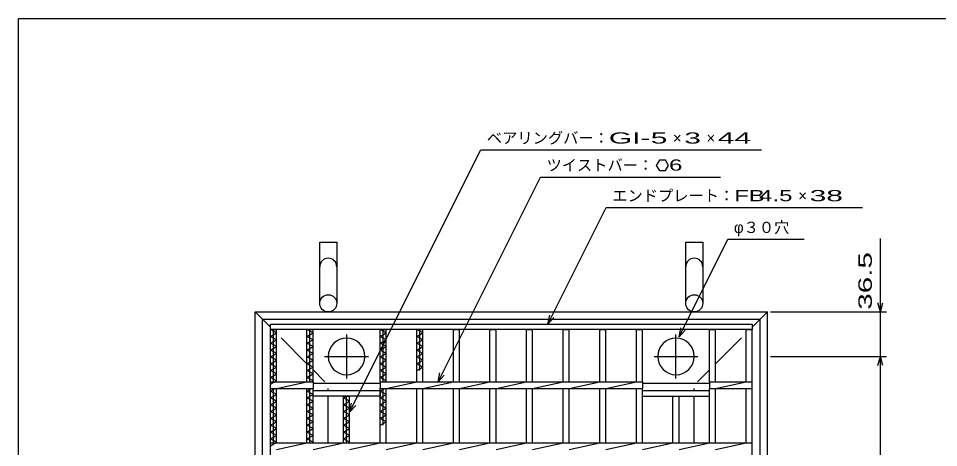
# Model space of a CAD drawing. Units: millimetres, scale not verified. Extents: x -910 to 866, y -641 to 527.
# Drawn here: x -864 to -110, y 175 to 527 of the extents above; entities that cross this region are included whole.
import ezdxf
from ezdxf.enums import TextEntityAlignment as Align

# ---------------------------------------------------------------- set-up
doc = ezdxf.new("R2010")
doc.units = ezdxf.units.MM
doc.header["$LTSCALE"] = 5
doc.linetypes.add('CHAIN', pattern=[18.5, 12, -1.5, 3.5, -1.5])
doc.linetypes.add('DASHED', pattern=[7.5, 6, -1.5])
for name, color, linetype, lineweight in [('0_2', 150, 'Continuous', 25), ('16', 3, 'Continuous', 25), ('19', 6, 'Continuous', 25), ('22', 4, 'Continuous', 25)]:
    doc.layers.add(name, color=color, linetype=linetype, lineweight=lineweight)
doc.styles.add('ベクトル', font='')
doc.styles.get('ベクトル').set_extended_font_data('ベクトル')

msp = doc.modelspace()

# ---------------------------------------------------------------- linework, layer by layer
at = {"layer": '0_2'}
for p, q in [((-864.5, -573.25), (-864.5, 526.75)), ((-864.5, 526.75), (865.5, 526.75))]:
    msp.add_line(p, q, dxfattribs=at)
at = {"layer": '16'}
for p, q in [((-658, 276.25), (-263, 276.25)), ((-658, 271.75), (-658, 276.25)), ((-263, 271.75), (-658, 271.75)), ((-658, -119.25), (-658, 271.75)), ((-658, 271.75), (-653, 271.75)), ((-653, 268.95), (-658, 271.75)), ((-655.5, 229), (-655.5, 271.75)), ((-653, 229), (-653, 271.75)), ((-628, 229), (-628, 271.75)), ((-628, 271.75), (-623, 271.75)), ((-623, 268.95), (-628, 271.75)), ((-625.5, 229), (-625.5, 271.75)), ((-623, 229), (-623, 271.75)), ((-568, 229), (-568, 271.75)), ((-568, 271.75), (-563, 271.75)), ((-563, 268.95), (-568, 271.75)), ((-565.5, 229), (-565.5, 271.75)), ((-563, 229), (-563, 271.75)), ((-538, 229), (-538, 271.75)), ((-538, 271.75), (-533, 271.75)), ((-533, 268.95), (-538, 271.75)), ((-535.5, 238.15), (-535.5, 271.75)), ((-533, 229), (-533, 271.75)), ((-508, 229), (-508, 271.75)), ((-508, 271.75), (-503, 271.75)), ((-503, 229), (-503, 271.75)), ((-478, 229), (-478, 271.75)), ((-478, 271.75), (-473, 271.75)), ((-473, 229), (-473, 271.75)), ((-448, 229), (-448, 271.75)), ((-448, 271.75), (-443, 271.75)), ((-443, 229), (-443, 271.75)), ((-418, 229), (-418, 271.75)), ((-418, 271.75), (-413, 271.75)), ((-413, 229), (-413, 271.75)), ((-388, 229), (-388, 271.75)), ((-388, 271.75), (-383, 271.75)), ((-383, 229), (-383, 271.75)), ((-358, 229), (-358, 271.75)), ((-358, 271.75), (-353, 271.75)), ((-353, 229), (-353, 271.75)), ((-298, 229), (-298, 271.75)), ((-298, 271.75), (-293, 271.75)), ((-293, 229), (-293, 271.75)), ((-268, 229), (-268, 271.75)), ((-268, 271.75), (-263, 271.75)), ((-263, 276.25), (-263, 271.75)), ((-263, -119.25), (-263, 271.75)), ((-658, 266.15), (-653, 268.95)), ((-653, 263.35), (-658, 266.15)), ((-628, 266.15), (-623, 268.95)), ((-623, 263.35), (-628, 266.15)), ((-568, 266.15), (-563, 268.95)), ((-563, 263.35), (-568, 266.15)), ((-538, 266.15), (-533, 268.95)), ((-533, 263.35), (-538, 266.15)), ((-658, 260.55), (-653, 263.35)), ((-653, 257.75), (-658, 260.55)), ((-658, 254.95), (-653, 257.75)), ((-628, 260.55), (-623, 263.35)), ((-623, 257.75), (-628, 260.55)), ((-628, 254.95), (-623, 257.75)), ((-568, 260.55), (-563, 263.35)), ((-563, 257.75), (-568, 260.55)), ((-568, 254.95), (-563, 257.75)), ((-538, 260.55), (-533, 263.35)), ((-533, 257.75), (-538, 260.55)), ((-538, 254.95), (-533, 257.75)), ((-653, 252.15), (-658, 254.95)), ((-658, 249.35), (-653, 252.15)), ((-653, 246.55), (-658, 249.35)), ((-623, 252.15), (-628, 254.95)), ((-628, 249.35), (-623, 252.15)), ((-623, 246.55), (-628, 249.35)), ((-563, 252.15), (-568, 254.95)), ((-568, 249.35), (-563, 252.15)), ((-563, 246.55), (-568, 249.35)), ((-533, 252.15), (-538, 254.95)), ((-538, 249.35), (-533, 252.15)), ((-533, 246.55), (-538, 249.35)), ((-658, 243.75), (-653, 246.55)), ((-653, 240.95), (-658, 243.75)), ((-628, 243.75), (-623, 246.55)), ((-623, 240.95), (-628, 243.75)), ((-568, 243.75), (-563, 246.55)), ((-563, 240.95), (-568, 243.75)), ((-538, 243.75), (-533, 246.55)), ((-533, 240.95), (-538, 243.75)), ((-658, 238.15), (-653, 240.95)), ((-653, 235.35), (-658, 238.15)), ((-658, 232.55), (-653, 235.35)), ((-628, 238.15), (-623, 240.95)), ((-623, 235.35), (-628, 238.15)), ((-628, 232.55), (-623, 235.35)), ((-568, 238.15), (-563, 240.95)), ((-563, 235.35), (-568, 238.15)), ((-568, 232.55), (-563, 235.35)), ((-538, 238.15), (-533, 240.95)), ((-653, 229.75), (-658, 232.55)), ((-658, 226.95), (-653, 229.75)), ((-658, 229), (-623, 229)), ((-658, 223.5), (-658, 229)), ((-653, 223.5), (-628, 229)), ((-623, 229.75), (-628, 232.55)), ((-624.339, 229), (-623, 229.75)), ((-623, 229), (-623, 223.5)), ((-623, 227.75), (-568, 227.75)), ((-563, 229.75), (-568, 232.55)), ((-568, 229), (-353, 229)), ((-568, 229), (-568, 223.5)), ((-564.339, 229), (-563, 229.75)), ((-563, 223.5), (-538, 229)), ((-533, 223.5), (-508, 229)), ((-503, 223.5), (-478, 229)), ((-473, 223.5), (-448, 229)), ((-443, 223.5), (-418, 229)), ((-413, 223.5), (-388, 229)), ((-383, 223.5), (-358, 229)), ((-353, 229), (-353, 223.5)), ((-353, 227.75), (-298, 227.75)), ((-298, 229), (-263, 229)), ((-298, 229), (-298, 223.5)), ((-293, 223.5), (-268, 229)), ((-263, 223.5), (-263, 229)), ((-658, 223.5), (-623, 223.5)), ((-658, 221.35), (-654.161, 223.5)), ((-653, 218.55), (-658, 221.35)), ((-655.5, 179), (-655.5, 223.5)), ((-653, 179), (-653, 223.5)), ((-628, 179), (-628, 223.5)), ((-628, 221.35), (-624.161, 223.5)), ((-623, 218.55), (-628, 221.35)), ((-625.5, 179), (-625.5, 223.5)), ((-623, 179), (-623, 223.5)), ((-623, 221.75), (-568, 221.75)), ((-623, 217.25), (-623, 221.75)), ((-568, 223.5), (-353, 223.5)), ((-568, 179), (-568, 223.5)), ((-568, 221.35), (-564.161, 223.5)), ((-568, 221.75), (-568, 217.25)), ((-563, 218.55), (-568, 221.35)), ((-565.5, 193.35), (-565.5, 223.5)), ((-563, 179), (-563, 223.5)), ((-538, 179), (-538, 223.5)), ((-533, 179), (-533, 223.5)), ((-508, 179), (-508, 223.5)), ((-503, 179), (-503, 223.5)), ((-478, 179), (-478, 223.5)), ((-473, 179), (-473, 223.5)), ((-448, 179), (-448, 223.5)), ((-443, 179), (-443, 223.5)), ((-418, 179), (-418, 223.5)), ((-413, 179), (-413, 223.5)), ((-388, 179), (-388, 223.5)), ((-383, 179), (-383, 223.5)), ((-358, 179), (-358, 223.5)), ((-353, 179), (-353, 223.5)), ((-353, 221.75), (-298, 221.75)), ((-353, 217.25), (-353, 221.75)), ((-298, 223.5), (-263, 223.5)), ((-298, 179), (-298, 223.5)), ((-298, 217.25), (-298, 221.75)), ((-293, 179), (-293, 223.5)), ((-268, 179), (-268, 223.5)), ((-658, 215.75), (-653, 218.55)), ((-653, 212.95), (-658, 215.75)), ((-658, 210.15), (-653, 212.95)), ((-628, 215.75), (-623, 218.55)), ((-623, 212.95), (-628, 215.75)), ((-628, 210.15), (-623, 212.95)), ((-568, 217.25), (-623, 217.25)), ((-598, 179), (-598, 217.25)), ((-598, 217.25), (-593, 217.25)), ((-598, 215.75), (-595.321, 217.25)), ((-593, 212.95), (-598, 215.75)), ((-598, 210.15), (-593, 212.95)), ((-595.5, 179), (-595.5, 217.25)), ((-593, 179), (-593, 217.25)), ((-568, 215.75), (-563, 218.55)), ((-563, 212.95), (-568, 215.75)), ((-568, 210.15), (-563, 212.95)), ((-353, 217.25), (-298, 217.25)), ((-328, 179), (-328, 217.25)), ((-328, 217.25), (-323, 217.25)), ((-323, 179), (-323, 217.25)), ((-653, 207.35), (-658, 210.15)), ((-658, 204.55), (-653, 207.35)), ((-653, 201.75), (-658, 204.55)), ((-623, 207.35), (-628, 210.15)), ((-628, 204.55), (-623, 207.35)), ((-623, 201.75), (-628, 204.55)), ((-593, 207.35), (-598, 210.15)), ((-598, 204.55), (-593, 207.35)), ((-593, 201.75), (-598, 204.55)), ((-563, 207.35), (-568, 210.15)), ((-568, 204.55), (-563, 207.35)), ((-563, 201.75), (-568, 204.55)), ((-658, 198.95), (-653, 201.75)), ((-653, 196.15), (-658, 198.95)), ((-658, 193.35), (-653, 196.15)), ((-628, 198.95), (-623, 201.75)), ((-623, 196.15), (-628, 198.95)), ((-628, 193.35), (-623, 196.15)), ((-598, 198.95), (-593, 201.75)), ((-593, 196.15), (-598, 198.95)), ((-598, 193.35), (-593, 196.15)), ((-568, 198.95), (-563, 201.75)), ((-563, 196.15), (-568, 198.95)), ((-568, 193.35), (-563, 196.15)), ((-653, 190.55), (-658, 193.35)), ((-658, 187.75), (-653, 190.55)), ((-623, 190.55), (-628, 193.35)), ((-628, 187.75), (-623, 190.55)), ((-593, 190.55), (-598, 193.35)), ((-598, 187.75), (-593, 190.55)), ((-653, 184.95), (-658, 187.75)), ((-658, 182.15), (-653, 184.95)), ((-653, 179.35), (-658, 182.15)), ((-623, 184.95), (-628, 187.75)), ((-628, 182.15), (-623, 184.95)), ((-623, 179.35), (-628, 182.15)), ((-593, 184.95), (-598, 187.75)), ((-598, 182.15), (-593, 184.95)), ((-593, 179.35), (-598, 182.15)), ((-658, 176.55), (-653, 179.35)), ((-658, 179), (-263, 179)), ((-658, 173.5), (-658, 179)), ((-653, 173.5), (-628, 179)), ((-623.625, 179), (-623, 179.35)), ((-623, 173.5), (-598, 179)), ((-593.625, 179), (-593, 179.35)), ((-593, 173.5), (-568, 179)), ((-563, 173.5), (-538, 179)), ((-533, 173.5), (-508, 179)), ((-503, 173.5), (-478, 179)), ((-473, 173.5), (-448, 179)), ((-443, 173.5), (-418, 179)), ((-413, 173.5), (-388, 179)), ((-383, 173.5), (-358, 179)), ((-353, 173.5), (-328, 179)), ((-323, 173.5), (-298, 179)), ((-293, 173.5), (-268, 179)), ((-263, 173.5), (-263, 179))]:
    msp.add_line(p, q, dxfattribs=at)
at = {"layer": '16', "linetype": 'CHAIN'}
for p, q in [((-595.5, 267.75), (-595.5, 231.75)), ((-325.5, 231.75), (-325.5, 267.75)), ((-613.5, 249.75), (-577.5, 249.75)), ((-343.5, 249.75), (-307.5, 249.75))]:
    msp.add_line(p, q, dxfattribs=at)
at = {"layer": '16'}
for centre, start, end in [((-595.5, 249.75), 90, 270), ((-595.5, 249.75), 270, 90), ((-325.5, 249.75), 90, 270), ((-325.5, 249.75), 270, 90)]:
    msp.add_arc(centre, 15, start, end, dxfattribs=at)
at = {"layer": '19'}
for p, q in [((-617.5, 293.25), (-617.5, 343.25)), ((-617.5, 343.25), (-603.5, 343.25)), ((-603.5, 343.25), (-603.5, 293.25)), ((-317.5, 293.25), (-317.5, 343.25)), ((-317.5, 343.25), (-303.5, 343.25)), ((-303.5, 343.25), (-303.5, 293.25)), ((-670.5, 286.25), (-250.5, 286.25)), ((-670.5, -133.75), (-670.5, 286.25)), ((-664.5, 280.25), (-256.5, 280.25)), ((-664.5, -127.75), (-664.5, 280.25)), ((-256.5, -127.75), (-256.5, 280.25)), ((-250.5, -133.75), (-250.5, 286.25)), ((-610.5, 179), (-610.5, 217.25)), ((-310.5, 179), (-310.5, 217.25))]:
    msp.add_line(p, q, dxfattribs=at)
at = {"layer": '19', "linetype": 'DASHED'}
for p, q in [((-658, 273.75), (-670.5, 286.25)), ((-263, 273.75), (-250.5, 286.25)), ((-628, 243.75), (-653, 268.75)), ((-293, 243.75), (-268, 268.75)), ((-613.25, 229), (-623, 238.75)), ((-307.75, 229), (-298, 238.75)), ((-610.5, 221.75), (-610.5, 223.5)), ((-310.5, 221.75), (-310.5, 223.5))]:
    msp.add_line(p, q, dxfattribs=at)
at = {"layer": '19'}
for centre in [(-610.5, 293.25), (-310.5, 293.25)]:
    msp.add_circle(centre, 7, dxfattribs=at)
for centre in [(-610.5, 323.25), (-310.5, 323.25)]:
    msp.add_arc(centre, 7, 0, 180, dxfattribs=at)
at = {"layer": '22'}
for p, q in [((-593, 204), (-485.5, 419)), ((-485.5, 419), (-255.5, 419)), ((-339.125, 410.633), (-341.625, 406.302)), ((-334.125, 410.633), (-339.125, 410.633)), ((-331.625, 406.25), (-334.125, 410.633)), ((-341.625, 406.302), (-339.125, 401.972)), ((-339.125, 401.972), (-334.125, 401.972)), ((-334.125, 401.972), (-331.625, 406.302)), ((-520.5, 229), (-436.625, 396.75)), ((-436.625, 396.75), (-289.125, 396.75)), ((-430.5, 276.25), (-382.75, 371.75)), ((-382.75, 371.75), (-172.75, 371.75)), ((-323, 265.75), (-283, 345.75)), ((-283, 345.75), (-220.5, 345.75)), ((-158, 286.25), (-158, 346.25)), ((-158, 286.25), (-160, 293.75)), ((-158, 286.25), (-156, 293.75)), ((-430.5, 276.25), (-429, 283.55)), ((-430.5, 276.25), (-425.5, 281.75)), ((-248, 286.25), (-153, 286.25)), ((-158, 249.75), (-158, 286.25)), ((-323, 265.75), (-321.5, 273.05)), ((-323, 265.75), (-318, 271.25)), ((-248, 249.75), (-153, 249.75)), ((-160, 242.25), (-158, 249.75)), ((-156, 242.25), (-158, 249.75)), ((-158, -97.25), (-158, 249.75)), ((-520.5, 229), (-519, 236.3)), ((-520.5, 229), (-515.5, 234.5)), ((-593, 204), (-591.5, 211.3)), ((-593, 204), (-588, 209.5))]:
    msp.add_line(p, q, dxfattribs=at)

# ---------------------------------------------------------------- texts
at = {"layer": '22', "color": 2, "style": 'ベクトル'}
for s, p in [('ベアリングバー：', (-480.5, 428.75)), ('×', (-328, 428.75)), ('×', (-300.5, 428.75)), ('ツイストバー：', (-431.625, 406.5)), ('エンドプレート：', (-377.75, 381.5)), ('×', (-225.25, 381.5)), ('φ３０穴', (-278, 355.5))]:
    msp.add_text(s, height=9.164, dxfattribs=at).set_placement(p, align=Align.MIDDLE_LEFT)
for s, width, p in [('GI-', 2, (-380.5, 428.75)), (' 5 ', 2, (-353, 428.75)), (' 3 ', 2, (-325.5, 428.75)), (' 44 ', 2, (-298, 428.75)), (' 6', 1.6, (-336.625, 406.552)), ('FB', 1.6, (-277.75, 381.5)), (' 4.5 ', 1.6, (-262.75, 381.5)), (' 38 ', 2, (-222.75, 381.5))]:
    msp.add_text(s, height=9.164, dxfattribs=dict(at, width=width)).set_placement(p, align=Align.MIDDLE_LEFT)
at = {"layer": '22', "color": 2, "style": 'ベクトル', "width": 1.65}
msp.add_text(' 36.5 ', height=11, rotation=90, dxfattribs=at).set_placement((-170.5, 281.25), align=Align.MIDDLE_LEFT)

doc.saveas('drawing.dxf')
